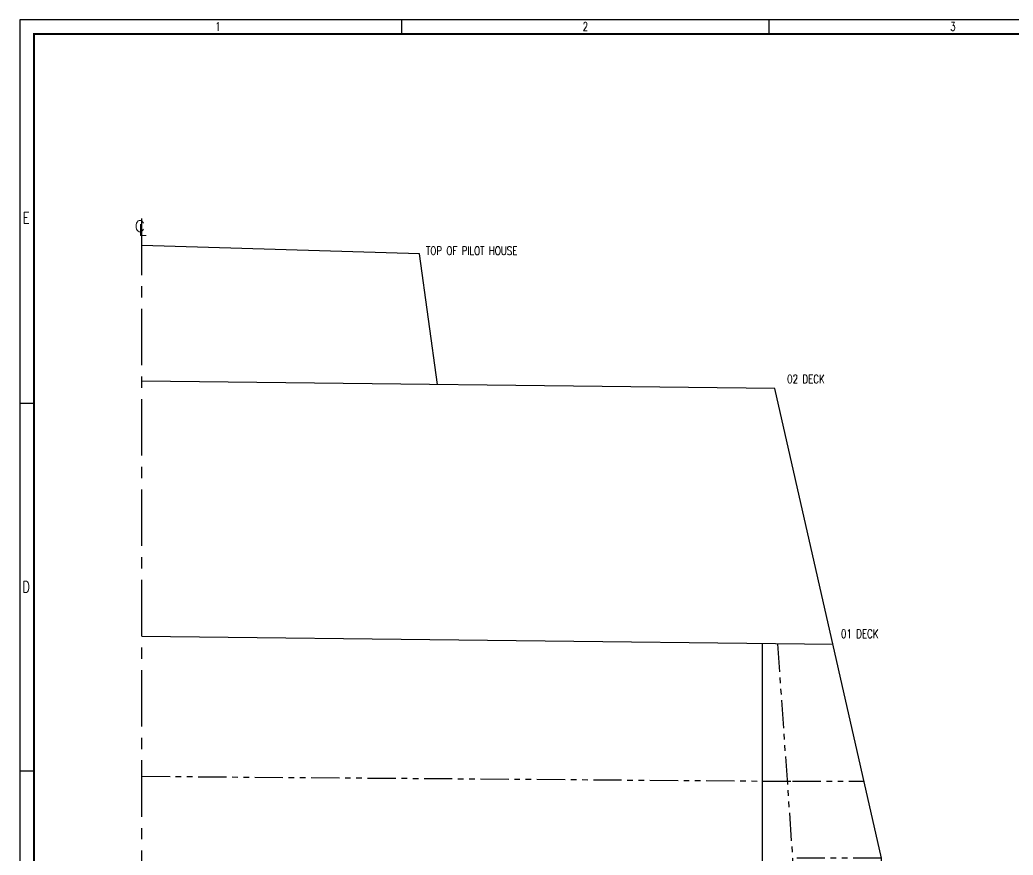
# Model space of a CAD drawing. Extents: x 6 to 1059, y 21 to 684.
# Drawn here: x 6.4 to 358.3, y 387.8 to 683.8 of the extents above; entities that cross this region are included whole.
import ezdxf
from ezdxf.enums import TextEntityAlignment as Align

# ---------------------------------------------------------------- set-up
doc = ezdxf.new("R2010")
doc.units = 0
doc.header["$LTSCALE"] = 16
doc.header["$MEASUREMENT"] = 0
doc.linetypes.add('CENTER', pattern=[2, 1.25, -0.25, 0.25, -0.25])
doc.linetypes.add('PHANTOM2', pattern=[1.25, 0.625, -0.125, 0.125, -0.125, 0.125, -0.125])
doc.layers.get('0').update_dxf_attribs({"linetype": 'CONTINUOUS'})
for name, color, linetype in [('CENTER', 1, 'CENTER'), ('DIM', 1, 'CONTINUOUS'), ('PHANTOM2', 1, 'PHANTOM2'), ('TEXT', 4, 'CONTINUOUS'), ('TITLEBLOCK', 3, 'CONTINUOUS'), ('TITLEBLOCK_ATTRIBUTES', 4, 'CONTINUOUS')]:
    doc.layers.add(name, color=color, linetype=linetype)
doc.styles.add('ROMANS', font='romans')
doc.styles.add('ROMANT', font='ROMANT.SHX', dxfattribs={"width": 0.75, "height": 0.15625})
doc.styles.get("Standard").update_dxf_attribs({"font": 'ROMANS.SHX', "width": 0.75})
doc.styles.add('TB_TXT', font='ROMANS.SHX', dxfattribs={"width": 0.75})

# ---------------------------------------------------------------- blocks, each defined once
blk = doc.blocks.new('DKHS_AFT')
for p, q in [((98.43, 455.49), (0, 458.44)), ((104.72, 409.22), (98.43, 455.49)), ((224.35, 407.84), (0, 410.43)), ((262.06, 241.31), (224.35, 407.84)), ((244.9, 317.06), (0, 319.88)), ((219.88, 226.79), (219.88, 317.34)), ((262.06, 226.38), (262.06, 241.31))]:
    blk.add_line(p, q)
at = {"layer": 'PHANTOM2'}
for p, q in [((225.22, 317.28), (230.56, 241.41)), ((0, 270.35), (230.56, 268.57)), ((230.56, 268.57), (255.88, 268.57)), ((262.06, 241.31), (230.58, 241.31)), ((230.58, 241.31), (230.58, 226.69))]:
    blk.add_line(p, q, dxfattribs=at)
blk = doc.blocks.new('CL')
for s, p in [('C', (-0.066, 0.001)), ('L', (-0.023, -0.04))]:
    blk.add_text(s, height=0.125).set_placement(p)
blk = doc.blocks.new('D_38_1FT')
at = {"layer": 'TITLEBLOCK'}
for p, q in [((6.4, 683.84), (6.4, 21.44)), ((1059.2, 683.84), (6.4, 683.84)), ((141.64, 683.84), (141.64, 678.73)), ((271.88, 678.84), (271.88, 683.84)), ((6.4, 548.04), (11.4, 548.04)), ((6.4, 417.64), (11.4, 417.64))]:
    blk.add_line(p, q, dxfattribs=at)
at = {"layer": 'TITLEBLOCK', "const_width": 0.768}
blk.add_lwpolyline([(1054.2, 26.44), (1054.2, 678.84), (11.4, 678.84), (11.4, 26.44)], close=True, dxfattribs=at)
at = {"layer": 'TITLEBLOCK', "color": 4, "style": 'ROMANS', "width": 0.75}
for s, height, p in [('1', 3, (76.58, 679.09)), ('2', 3, (206.76, 679.09)), ('3', 3, (337, 679.09)), ('E', 4, (8.65, 610.48)), ('D', 4, (8.65, 479.69))]:
    blk.add_text(s, height=height, dxfattribs=at).set_placement(p, align=Align.BOTTOM_CENTER)
at = {"layer": 'TITLEBLOCK_ATTRIBUTES', "width": 0.75}
for tag, height, style, p in [('T_CLIENT', 4, 'ROMANT', (975.48, 76.44)), ('T_DWNBY', 2.5, 'TB_TXT', (920.75, 56.44)), ('T_CHKDBY', 2.5, 'TB_TXT', (920.75, 49.44)), ('T_FIRST_LINE', 3, 'TB_TXT', (991.48, 47.69)), ('T_ENGR', 2.5, 'TB_TXT', (920.75, 42.44)), ('T_SECOND_LINE', 3, 'TB_TXT', (991.48, 42.69)), ('T_THIRD_LINE', 3, 'TB_TXT', (991.48, 37.94)), ('T_APPDBY', 2.5, 'TB_TXT', (920.75, 35.44)), ('T_SHEETN0', 3, 'TB_TXT', (1027.95, 30.44)), ('T_OFN0', 3, 'TB_TXT', (1039.7, 30.44)), ('T_REV', 3, 'TB_TXT', (1048.95, 28.94)), ('T_DATE', 2.5, 'TB_TXT', (920.75, 28.94)), ('T_SCALE', 3, 'TB_TXT', (940.46, 28.44)), ('T_JOBNO', 3, 'TB_TXT', (962.98, 28.44)), ('T_DWGNO', 3, 'TB_TXT', (993.63, 28.44))]:
    blk.add_attdef(tag, text='', height=height, dxfattribs=dict(at, style=style)).set_placement(p, align=Align.CENTER)
at = {"layer": 'TITLEBLOCK_ATTRIBUTES', "style": 'ROMANS'}
blk.add_attdef('T_VESSEL', text='', height=3, dxfattribs=at).set_placement((991.48, 53.94), align=Align.CENTER)
at = {"layer": 'TITLEBLOCK_ATTRIBUTES', "style": 'TB_TXT', "width": 0.75}
blk.add_attdef('T_FILENAME', text='', height=2, rotation=90, dxfattribs=at).set_placement((1056.95, 42.4), align=Align.MIDDLE_LEFT)
at = {"layer": 'TITLEBLOCK_ATTRIBUTES', "style": 'TB_TXT', "width": 0.75, "flags": 2}
blk.add_attdef('T_COPYRGHT', (792.09, 27.85), '', height=1.5, dxfattribs=at)

msp = doc.modelspace()

# ---------------------------------------------------------------- linework, layer by layer
at = {"layer": 'CENTER'}
msp.add_line((49.60012, 145.39378), (49.60012, 616.9265), dxfattribs=at)

# ---------------------------------------------------------------- block references
msp.add_blockref('D_38_1FT', (0, 0))
at = {"layer": 'DIM'}
msp.add_blockref('DKHS_AFT', (49.60012, 145.39378), dxfattribs=at)
at = {"layer": 'TEXT', "xscale": 32, "yscale": 32, "zscale": 32}
msp.add_blockref('CL', (49.19714, 608.71148), dxfattribs=at)

# ---------------------------------------------------------------- texts
at = {"layer": 'TEXT', "width": 0.75}
for s, p in [('TOP OF PILOT HOUSE', (150.28911, 600.50377)), ('02 DECK', (278.2581, 555.03503)), ('01 DECK', (297.3188, 464.73066))]:
    msp.add_text(s, height=3, dxfattribs=at).set_placement(p)

doc.saveas('drawing.dxf')
